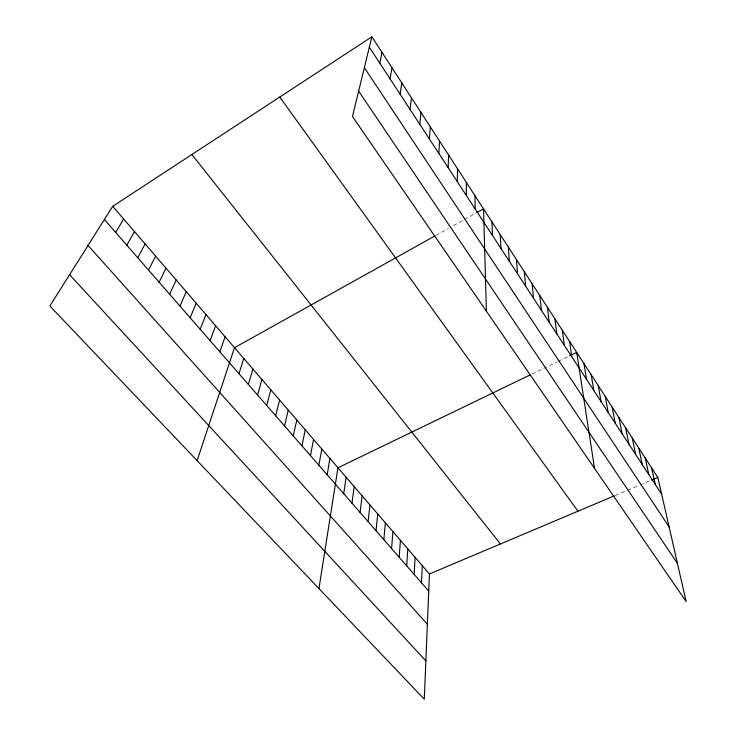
<?xml version="1.0" encoding="UTF-8"?>
<svg xmlns="http://www.w3.org/2000/svg" width="736" height="736" viewBox="0 0 736 736"><rect width="100%" height="100%" fill="white"/><g stroke="black" fill="none" stroke-linecap="round" stroke-linejoin="round"><path stroke-width="0.55" stroke-dasharray="3.68 2.76" d="M435.859 235.428L448.601 228.326M453.514 225.584L463.459 220.046M464.453 219.484L475.98 213.063M532.091 373.98L557.262 361.818M558.284 361.33L568.496 356.39M615.259 495.448L626.557 490.673M627.587 490.231L638.995 485.42M640.035 484.978L650.486 480.553"/><path stroke-width="1.1" d="M466.302 195.454L466.339 182.362M457.295 181.682L457.544 168.82M448.15 167.679L448.62 155.057M112.718 206.31L429.438 573.97L424.295 699.2L49.864 306.001L112.718 206.31L371.873 36.8L657.837 477.452L686.136 601.551L352.47 116.5L371.873 36.8M421.48 582.792L422.317 565.708M414.138 574.374L415.113 557.345M438.849 153.465L439.548 141.082M406.704 565.855L407.818 548.881M399.17 557.235L400.439 540.316M429.401 139.012L430.339 126.896M391.552 548.504L392.969 531.64M383.833 539.663L385.406 522.854M419.796 124.329L420.983 112.47M376.013 530.702L377.743 513.967M368.092 521.631L369.987 504.96M410.044 109.397L411.47 97.824M360.079 512.449L362.13 495.843M351.955 503.139L354.172 486.606M343.721 493.709L346.122 477.25M400.117 94.226L401.81 82.938M318.955 588.579L337.953 467.783L530.104 374.946M327.18 474.757L329.93 458.464M390.034 78.798L391.994 67.804M318.872 465.244L321.807 449.034M310.463 455.602L313.582 439.484M301.935 445.841L305.247 429.806M379.776 63.121L382.012 52.431M293.296 435.942L296.801 420.008M284.547 425.914L288.254 410.081M275.678 415.757L279.588 400.025M266.69 405.453L270.811 389.832M257.572 395.02L261.915 379.5M248.345 384.44L252.899 369.04M238.979 373.713L243.763 358.432M197.11 460.635L234.499 347.686L434.884 235.971M219.862 351.808L225.115 336.784M210.1 340.63L215.602 325.744M200.201 329.286L205.951 314.539M190.164 317.786L196.172 303.186M179.98 306.121L186.254 291.677M169.648 294.28L176.189 279.993M159.169 282.274L165.986 268.152M148.534 270.094L155.636 256.137M137.742 257.729L145.139 243.956M126.794 245.18L134.495 231.592M115.672 232.447L123.685 219.043M476.919 212.538L483.524 208.849L486.404 311.199M569.517 355.902L576.702 352.424L594.532 468.4M429.438 573.97L614.247 495.871M651.535 480.111L657.837 477.452M69.589 274.73L425.868 660.9M88.044 245.456L427.368 624.238M104.392 219.521L428.729 591.1M191.894 154.523L500.434 543.968M279.754 97.051L577.953 511.207M358.644 91.135L677.405 563.27M364.357 67.684L669.107 526.893M369.352 47.168L661.664 494.242M651.562 467.792L655.298 484.5M645.214 457.994L648.839 474.619M638.774 448.077L642.289 464.609M632.252 438.021L635.656 454.452M625.637 427.828L628.921 444.167M618.93 417.496L622.104 433.734M612.131 407.026L615.186 423.154M605.24 396.41L608.166 412.427M598.258 385.646L601.054 401.543M591.174 374.725L593.832 390.503M583.988 363.658L586.518 379.307M569.535 341.375L571.78 356.767M562.258 330.17L564.356 345.423M554.889 318.808L556.839 333.914M547.409 307.289L549.203 322.239M539.819 295.596L541.457 310.39M532.128 283.737L533.6 298.374M524.317 271.713L525.624 286.175M516.396 259.504L517.528 273.801M508.364 247.121L509.312 261.234M500.204 234.554L500.977 248.474M491.933 221.803L492.504 235.529M474.996 195.712L475.171 209.024"/></g></svg>
